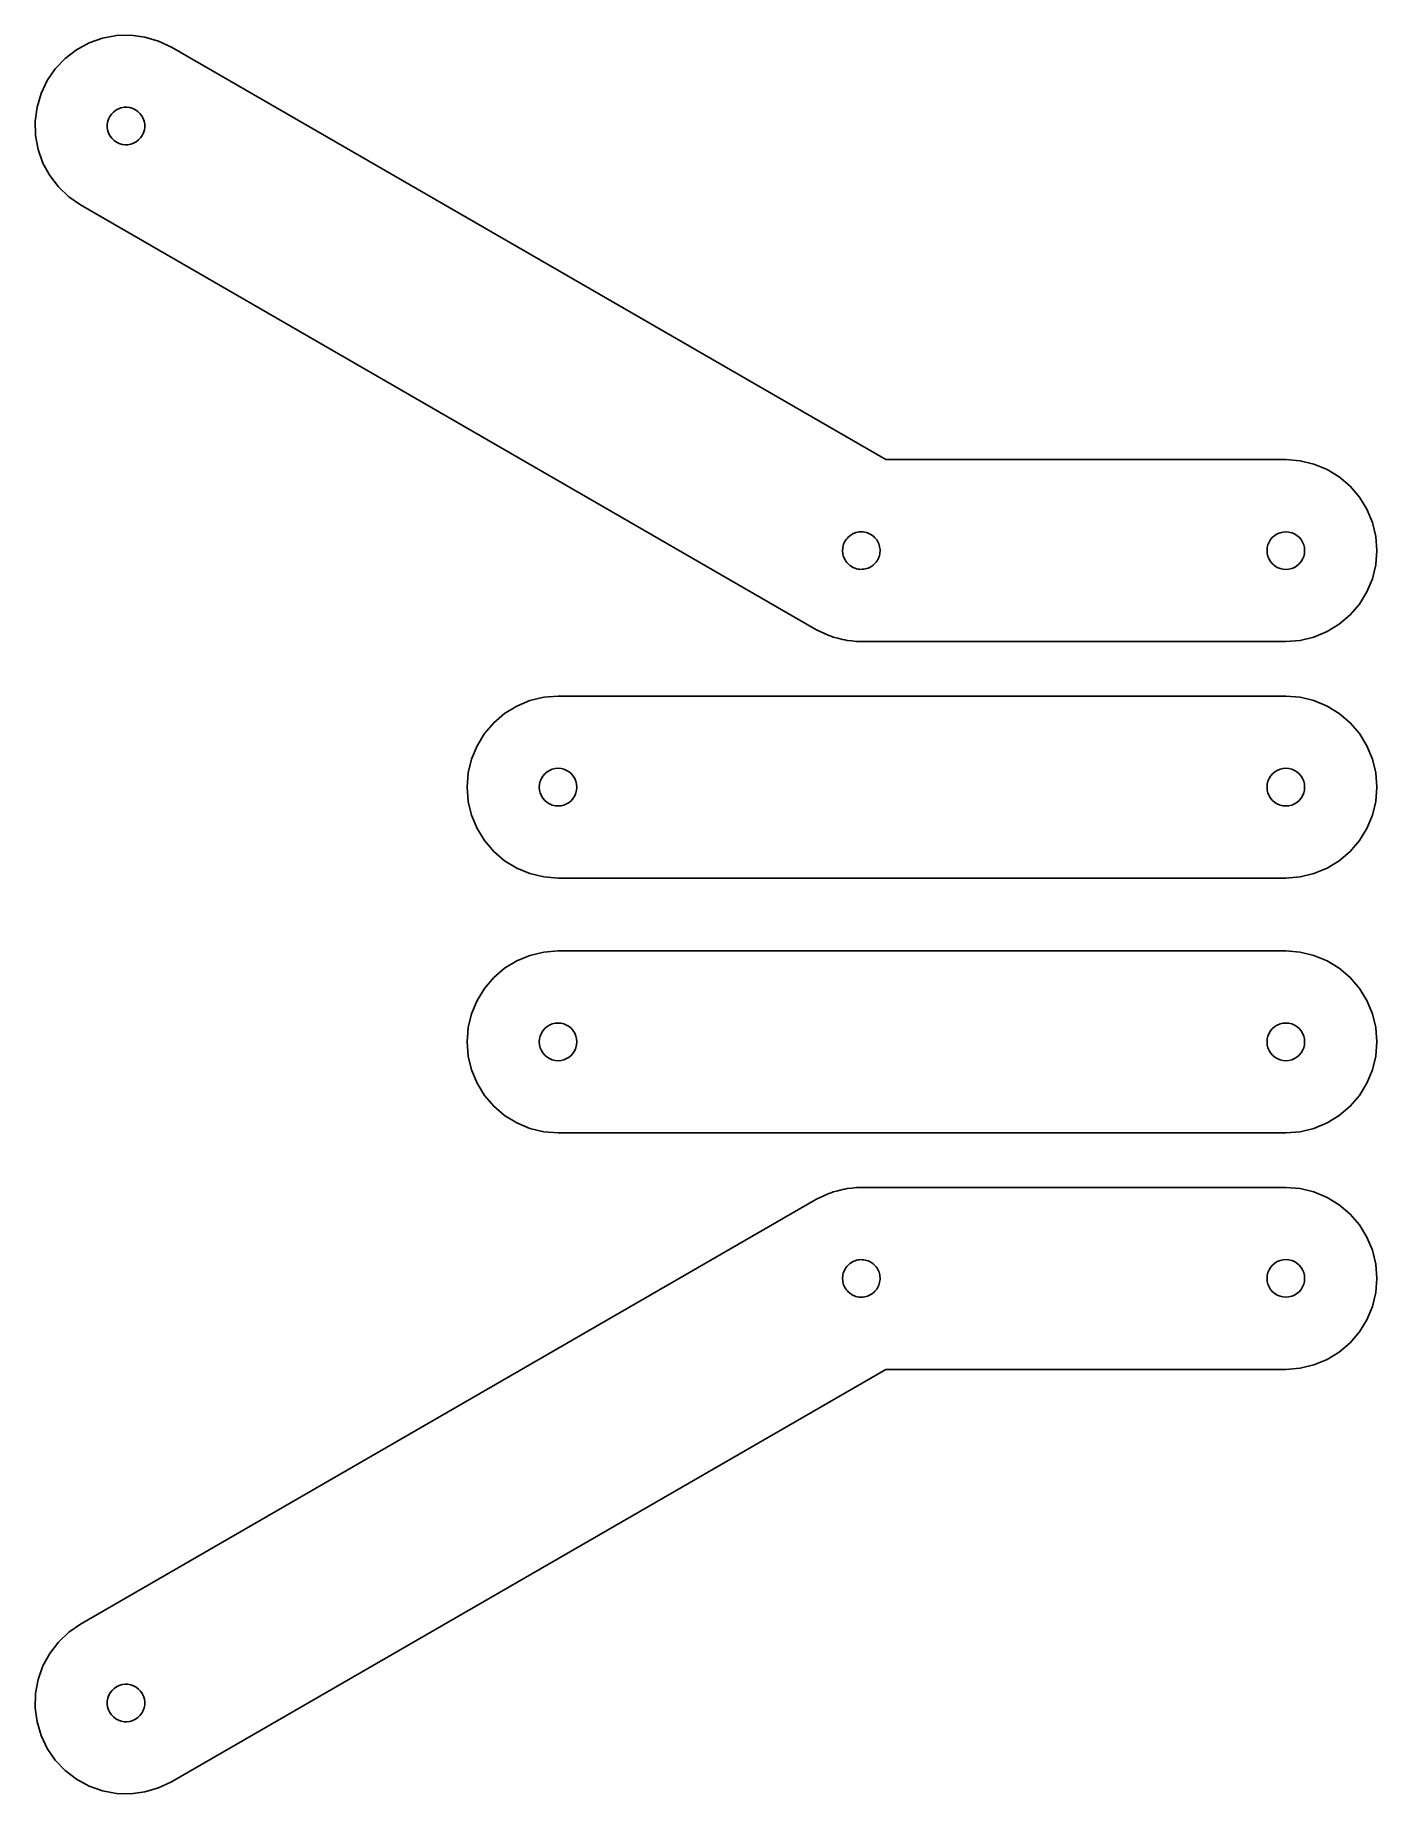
# Model space of a CAD drawing. Header units: millimetres. Extents: x -432 to -321, y -343 to -198.
import ezdxf

# ---------------------------------------------------------------- set-up
doc = ezdxf.new("R2010")
doc.units = ezdxf.units.MM
doc.layers.get('0').update_dxf_attribs({"linetype": 'CONTINUOUS'})

msp = doc.modelspace()

# ---------------------------------------------------------------- linework, layer by layer
for points in [[(-432.0322, -204.972), (-431.8792, -203.8052), (-431.5452, -202.6767), (-431.0382, -201.6145), (-430.3712, -200.6446), (-429.5612, -199.7909), (-428.6278, -199.0745), (-427.5935, -198.5129), (-426.4841, -198.1201), (-425.3269, -197.9056), (-424.1505, -197.8748), (-422.9836, -198.0284), (-421.8552, -198.3626), (-420.793, -198.8693), (-361.9116, -232.8645), (-328.9212, -232.8645), (-327.74794, -232.9568), (-326.60357, -233.2316), (-325.51627, -233.682), (-324.51281, -234.2969), (-323.6179, -235.0612), (-322.85357, -235.9561), (-322.23865, -236.9596), (-321.78828, -238.0469), (-321.51354, -239.1912), (-321.4212, -240.3645), (-321.51354, -241.5378), (-321.78828, -242.6821), (-322.23865, -243.7694), (-322.85357, -244.7729), (-323.6179, -245.6678), (-324.51281, -246.4321), (-325.51627, -247.047), (-326.60357, -247.4974), (-327.74794, -247.7722), (-328.9212, -247.8645), (-363.9212, -247.8645), (-364.1172, -247.8491), (-364.3137, -247.8542), (-364.703, -247.803), (-365.0945, -247.7722), (-365.2856, -247.7263), (-365.4805, -247.7006), (-365.857, -247.5891), (-366.2388, -247.4974), (-366.4205, -247.4222), (-366.609, -247.3664), (-366.9634, -247.1973), (-367.3261, -247.047), (-367.4937, -246.9443), (-367.6712, -246.8597), (-428.293, -211.8597), (-429.2632, -211.1931), (-430.1162, -210.383), (-430.8332, -209.4493), (-431.3942, -208.415), (-431.7872, -207.3056), (-432.0022, -206.1485)], [(-426.0909, -205.2834), (-426.0845, -205.5265), (-426.0402, -205.7657), (-425.959, -205.9949), (-425.8429, -206.2087), (-425.6949, -206.4017), (-425.5184, -206.5691), (-425.318, -206.7068), (-425.0984, -206.8115), (-424.8652, -206.8806), (-424.6241, -206.9124), (-424.381, -206.906), (-424.1418, -206.8617), (-423.9125, -206.7805), (-423.6988, -206.6644), (-423.5058, -206.5164), (-423.3384, -206.3399), (-423.2006, -206.1395), (-423.0959, -205.92), (-423.0269, -205.6868), (-422.9951, -205.4456), (-423.0015, -205.2025), (-423.0458, -204.9633), (-423.127, -204.7341), (-423.243, -204.5203), (-423.3911, -204.3273), (-423.5675, -204.1599), (-423.768, -204.0222), (-423.9875, -203.9174), (-424.2207, -203.8484), (-424.4619, -203.8166), (-424.705, -203.823), (-424.9441, -203.8673), (-425.1734, -203.9485), (-425.3872, -204.0646), (-425.5801, -204.2126), (-425.7476, -204.3891), (-425.8853, -204.5895), (-425.99, -204.809), (-426.0591, -205.0422)], [(-365.468, -240.324), (-365.4648, -240.4454), (-365.4553, -240.5665), (-365.4332, -240.6859), (-365.4048, -240.804), (-365.3643, -240.9184), (-365.3178, -241.0306), (-365.2599, -241.1374), (-365.1964, -241.2409), (-365.1225, -241.3373), (-365.0436, -241.4296), (-364.9555, -241.5132), (-364.8632, -241.5921), (-364.7631, -241.6609), (-364.6595, -241.7243), (-364.5499, -241.7766), (-364.4377, -241.8231), (-364.3213, -241.8576), (-364.2032, -241.8859), (-364.0828, -241.9018), (-363.9617, -241.9113), (-363.8403, -241.9081), (-363.7192, -241.8986), (-363.5998, -241.8765), (-363.4817, -241.8481), (-363.3672, -241.8076), (-363.2551, -241.7611), (-363.1483, -241.7032), (-363.0448, -241.6397), (-362.9484, -241.5658), (-362.8561, -241.4869), (-362.7725, -241.3988), (-362.6936, -241.3065), (-362.6248, -241.2064), (-362.5614, -241.1028), (-362.5091, -240.9932), (-362.4626, -240.881), (-362.4281, -240.7646), (-362.3998, -240.6465), (-362.3839, -240.5261), (-362.3744, -240.405), (-362.3776, -240.2836), (-362.3871, -240.1625), (-362.4092, -240.0431), (-362.4376, -239.925), (-362.4781, -239.8105), (-362.5246, -239.6984), (-362.5825, -239.5916), (-362.646, -239.4881), (-362.7199, -239.3917), (-362.7988, -239.2994), (-362.8869, -239.2158), (-362.9792, -239.1369), (-363.0793, -239.0681), (-363.1829, -239.0047), (-363.2925, -238.9524), (-363.4047, -238.9059), (-363.5211, -238.8714), (-363.6392, -238.8431), (-363.7596, -238.8272), (-363.8807, -238.8177), (-364.0021, -238.8209), (-364.1232, -238.8304), (-364.2426, -238.8525), (-364.3607, -238.8809), (-364.4752, -238.9214), (-364.5873, -238.9679), (-364.6941, -239.0258), (-364.7976, -239.0893), (-364.894, -239.1632), (-364.9863, -239.2421), (-365.0699, -239.3302), (-365.1488, -239.4225), (-365.2176, -239.5226), (-365.281, -239.6262), (-365.3333, -239.7358), (-365.3798, -239.848), (-365.4143, -239.9644), (-365.4426, -240.0825), (-365.4585, -240.2029)], [(-330.4712, -240.3645), (-330.45212, -240.607), (-330.39534, -240.8435), (-330.30226, -241.0682), (-330.17518, -241.2756), (-330.01721, -241.4605), (-329.832266, -241.6185), (-329.624885, -241.7456), (-329.400175, -241.8386), (-329.163673, -241.8954), (-328.9212, -241.9145), (-328.678727, -241.8954), (-328.442225, -241.8386), (-328.217515, -241.7456), (-328.010134, -241.6185), (-327.82519, -241.4605), (-327.66722, -241.2756), (-327.54014, -241.0682), (-327.44706, -240.8435), (-327.39028, -240.607), (-327.3712, -240.3645), (-327.39028, -240.122), (-327.44706, -239.8855), (-327.54014, -239.6608), (-327.66722, -239.4534), (-327.82519, -239.2685), (-328.010134, -239.1105), (-328.217515, -238.9834), (-328.442225, -238.8904), (-328.678727, -238.8336), (-328.9212, -238.8145), (-329.163673, -238.8336), (-329.400175, -238.8904), (-329.624885, -238.9834), (-329.832266, -239.1105), (-330.01721, -239.2685), (-330.17518, -239.4534), (-330.30226, -239.6608), (-330.39534, -239.8855), (-330.45212, -240.122)], [(-396.3289, -261.03776), (-396.4212, -259.8645), (-396.3289, -258.6912), (-396.0541, -257.5469), (-395.6037, -256.4596), (-394.9888, -255.4561), (-394.2245, -254.5612), (-393.3296, -253.7969), (-392.3261, -253.182), (-391.2388, -252.7316), (-390.0945, -252.4568), (-388.9212, -252.3645), (-328.9212, -252.3645), (-327.74794, -252.4568), (-326.60357, -252.7316), (-325.51627, -253.182), (-324.51281, -253.7969), (-323.6179, -254.5612), (-322.85357, -255.4561), (-322.23865, -256.4596), (-321.78828, -257.5469), (-321.51354, -258.6912), (-321.4212, -259.8645), (-321.51354, -261.03776), (-321.78828, -262.18213), (-322.23865, -263.26943), (-322.85357, -264.27289), (-323.6179, -265.1678), (-324.51281, -265.93213), (-325.51627, -266.54705), (-326.60357, -266.99742), (-327.74794, -267.27216), (-328.9212, -267.3645), (-388.9212, -267.3645), (-390.0945, -267.27216), (-391.2388, -266.99742), (-392.3261, -266.54705), (-393.3296, -265.93213), (-394.2245, -265.1678), (-394.9888, -264.27289), (-395.6037, -263.26943), (-396.0541, -262.18213)], [(-390.4521, -259.622), (-390.4712, -259.8645), (-390.4521, -260.107), (-390.3953, -260.3435), (-390.3023, -260.56818), (-390.1752, -260.77557), (-390.0172, -260.96051), (-389.8323, -261.11848), (-389.6249, -261.24556), (-389.4002, -261.33864), (-389.1637, -261.39542), (-388.9212, -261.4145), (-388.6787, -261.39542), (-388.4422, -261.33864), (-388.2175, -261.24556), (-388.0101, -261.11848), (-387.8252, -260.96051), (-387.6672, -260.77557), (-387.5401, -260.56818), (-387.4471, -260.3435), (-387.3903, -260.107), (-387.3712, -259.8645), (-387.3903, -259.622), (-387.4471, -259.3855), (-387.5401, -259.1608), (-387.6672, -258.9534), (-387.8252, -258.7685), (-388.0101, -258.6105), (-388.2175, -258.4834), (-388.4422, -258.3904), (-388.6787, -258.3336), (-388.9212, -258.3145), (-389.1637, -258.3336), (-389.4002, -258.3904), (-389.6249, -258.4834), (-389.8323, -258.6105), (-390.0172, -258.7685), (-390.1752, -258.9534), (-390.3023, -259.1608), (-390.3953, -259.3855)], [(-330.45212, -259.622), (-330.4712, -259.8645), (-330.45212, -260.107), (-330.39534, -260.3435), (-330.30226, -260.56818), (-330.17518, -260.77557), (-330.01721, -260.96051), (-329.832266, -261.11848), (-329.624885, -261.24556), (-329.400175, -261.33864), (-329.163673, -261.39542), (-328.9212, -261.4145), (-328.678727, -261.39542), (-328.442225, -261.33864), (-328.217515, -261.24556), (-328.010134, -261.11848), (-327.82519, -260.96051), (-327.66722, -260.77557), (-327.54014, -260.56818), (-327.44706, -260.3435), (-327.39028, -260.107), (-327.3712, -259.8645), (-327.39028, -259.622), (-327.44706, -259.3855), (-327.54014, -259.1608), (-327.66722, -258.9534), (-327.82519, -258.7685), (-328.010134, -258.6105), (-328.217515, -258.4834), (-328.442225, -258.3904), (-328.678727, -258.3336), (-328.9212, -258.3145), (-329.163673, -258.3336), (-329.400175, -258.3904), (-329.624885, -258.4834), (-329.832266, -258.6105), (-330.01721, -258.7685), (-330.17518, -258.9534), (-330.30226, -259.1608), (-330.39534, -259.3855)], [(-396.4212, -280.8645), (-396.3289, -279.69124), (-396.0541, -278.54687), (-395.6037, -277.45957), (-394.9888, -276.45611), (-394.2245, -275.5612), (-393.3296, -274.79687), (-392.3261, -274.18195), (-391.2388, -273.73158), (-390.0945, -273.45684), (-388.9212, -273.3645), (-328.9212, -273.3645), (-327.74794, -273.45684), (-326.60357, -273.73158), (-325.51627, -274.18195), (-324.51281, -274.79687), (-323.6179, -275.5612), (-322.85357, -276.45611), (-322.23865, -277.45957), (-321.78828, -278.54687), (-321.51354, -279.69124), (-321.4212, -280.8645), (-321.51354, -282.0378), (-321.78828, -283.1821), (-322.23865, -284.2694), (-322.85357, -285.2729), (-323.6179, -286.1678), (-324.51281, -286.9321), (-325.51627, -287.547), (-326.60357, -287.9974), (-327.74794, -288.2722), (-328.9212, -288.3645), (-388.9212, -288.3645), (-390.0945, -288.2722), (-391.2388, -287.9974), (-392.3261, -287.547), (-393.3296, -286.9321), (-394.2245, -286.1678), (-394.9888, -285.2729), (-395.6037, -284.2694), (-396.0541, -283.1821), (-396.3289, -282.0378)], [(-390.4712, -280.8645), (-390.4521, -281.107), (-390.3953, -281.3435), (-390.3023, -281.5682), (-390.1752, -281.7756), (-390.0172, -281.9605), (-389.8323, -282.1185), (-389.6249, -282.2456), (-389.4002, -282.3386), (-389.1637, -282.3954), (-388.9212, -282.4145), (-388.6787, -282.3954), (-388.4422, -282.3386), (-388.2175, -282.2456), (-388.0101, -282.1185), (-387.8252, -281.9605), (-387.6672, -281.7756), (-387.5401, -281.5682), (-387.4471, -281.3435), (-387.3903, -281.107), (-387.3712, -280.8645), (-387.3903, -280.622), (-387.4471, -280.3855), (-387.5401, -280.16081), (-387.6672, -279.95343), (-387.8252, -279.76848), (-388.0101, -279.61052), (-388.2175, -279.48344), (-388.4422, -279.39036), (-388.6787, -279.33358), (-388.9212, -279.3145), (-389.1637, -279.33358), (-389.4002, -279.39036), (-389.6249, -279.48344), (-389.8323, -279.61052), (-390.0172, -279.76848), (-390.1752, -279.95343), (-390.3023, -280.16081), (-390.3953, -280.3855), (-390.4521, -280.622)], [(-330.39534, -280.3855), (-330.45212, -280.622), (-330.4712, -280.8645), (-330.45212, -281.107), (-330.39534, -281.3435), (-330.30226, -281.5682), (-330.17518, -281.7756), (-330.01721, -281.9605), (-329.832266, -282.1185), (-329.624885, -282.2456), (-329.400175, -282.3386), (-329.163673, -282.3954), (-328.9212, -282.4145), (-328.678727, -282.3954), (-328.442225, -282.3386), (-328.217515, -282.2456), (-328.010134, -282.1185), (-327.82519, -281.9605), (-327.66722, -281.7756), (-327.54014, -281.5682), (-327.44706, -281.3435), (-327.39028, -281.107), (-327.3712, -280.8645), (-327.39028, -280.622), (-327.44706, -280.3855), (-327.54014, -280.16081), (-327.66722, -279.95343), (-327.82519, -279.76848), (-328.010134, -279.61052), (-328.217515, -279.48344), (-328.442225, -279.39036), (-328.678727, -279.33358), (-328.9212, -279.3145), (-329.163673, -279.33358), (-329.400175, -279.39036), (-329.624885, -279.48344), (-329.832266, -279.61052), (-330.01721, -279.76848), (-330.17518, -279.95343), (-330.30226, -280.16081)], [(-432.0322, -335.757), (-432.0022, -334.5805), (-431.7872, -333.4234), (-431.3942, -332.314), (-430.8332, -331.2797), (-430.1162, -330.346), (-429.2632, -329.5359), (-428.293, -328.8693), (-367.6712, -293.8693), (-367.4938, -293.7847), (-367.3261, -293.6819), (-366.9634, -293.5317), (-366.609, -293.3626), (-366.4205, -293.3068), (-366.2388, -293.2316), (-365.857, -293.1399), (-365.4805, -293.0284), (-365.2856, -293.0027), (-365.0945, -292.9568), (-364.703, -292.926), (-364.3137, -292.8748), (-364.1172, -292.8799), (-363.9212, -292.8645), (-328.9212, -292.8645), (-327.74794, -292.9568), (-326.60357, -293.2316), (-325.51627, -293.682), (-324.51281, -294.2969), (-323.6179, -295.0612), (-322.85357, -295.9561), (-322.23865, -296.9596), (-321.78828, -298.0469), (-321.51354, -299.1912), (-321.4212, -300.3645), (-321.51354, -301.5378), (-321.78828, -302.6821), (-322.23865, -303.7694), (-322.85357, -304.7729), (-323.6179, -305.6678), (-324.51281, -306.4321), (-325.51627, -307.047), (-326.60357, -307.4974), (-327.74794, -307.7722), (-328.9212, -307.8645), (-361.9116, -307.8645), (-420.793, -341.8597), (-421.8552, -342.3664), (-422.9836, -342.7006), (-424.1505, -342.8542), (-425.3269, -342.8234), (-426.4841, -342.6089), (-427.5935, -342.2161), (-428.6278, -341.6545), (-429.5612, -340.9381), (-430.3712, -340.0844), (-431.0382, -339.1145), (-431.5452, -338.0523), (-431.8792, -336.9238)], [(-365.468, -300.405), (-365.4585, -300.5261), (-365.4426, -300.6465), (-365.4143, -300.7646), (-365.3798, -300.881), (-365.3333, -300.9932), (-365.281, -301.1028), (-365.2176, -301.2064), (-365.1488, -301.3065), (-365.0699, -301.3988), (-364.9863, -301.4869), (-364.894, -301.5658), (-364.7976, -301.6397), (-364.6941, -301.7032), (-364.5873, -301.7611), (-364.4752, -301.8076), (-364.3607, -301.8481), (-364.2426, -301.8765), (-364.1232, -301.8986), (-364.0021, -301.9081), (-363.8807, -301.9113), (-363.7596, -301.9018), (-363.6392, -301.8859), (-363.5211, -301.8576), (-363.4047, -301.8231), (-363.2925, -301.7766), (-363.1829, -301.7243), (-363.0793, -301.6609), (-362.9792, -301.5921), (-362.8869, -301.5132), (-362.7988, -301.4296), (-362.7199, -301.3373), (-362.646, -301.2409), (-362.5825, -301.1374), (-362.5246, -301.0306), (-362.4781, -300.9185), (-362.4376, -300.804), (-362.4092, -300.6859), (-362.3871, -300.5665), (-362.3776, -300.4454), (-362.3744, -300.324), (-362.3839, -300.2029), (-362.3998, -300.0825), (-362.4281, -299.9645), (-362.4626, -299.848), (-362.5091, -299.7358), (-362.5614, -299.6262), (-362.6248, -299.5226), (-362.6936, -299.4225), (-362.7725, -299.3302), (-362.8561, -299.2421), (-362.9484, -299.1632), (-363.0448, -299.0893), (-363.1483, -299.0258), (-363.2551, -298.9679), (-363.3672, -298.9214), (-363.4817, -298.8809), (-363.5998, -298.8525), (-363.7192, -298.8304), (-363.8403, -298.8209), (-363.9617, -298.8177), (-364.0828, -298.8272), (-364.2032, -298.8431), (-364.3213, -298.8714), (-364.4377, -298.9059), (-364.5499, -298.9524), (-364.6595, -299.0047), (-364.7631, -299.0681), (-364.8632, -299.1369), (-364.9555, -299.2158), (-365.0436, -299.2994), (-365.1225, -299.3917), (-365.1964, -299.4881), (-365.2599, -299.5916), (-365.3178, -299.6983), (-365.3643, -299.8106), (-365.4048, -299.925), (-365.4332, -300.0431), (-365.4553, -300.1625), (-365.4648, -300.2836)], [(-330.4712, -300.3645), (-330.45212, -300.607), (-330.39534, -300.8435), (-330.30226, -301.0682), (-330.17518, -301.2756), (-330.01721, -301.4605), (-329.832266, -301.6185), (-329.624885, -301.7456), (-329.400175, -301.8386), (-329.163673, -301.8954), (-328.9212, -301.9145), (-328.678727, -301.8954), (-328.442225, -301.8386), (-328.217515, -301.7456), (-328.010134, -301.6185), (-327.82519, -301.4605), (-327.66722, -301.2756), (-327.54014, -301.0682), (-327.44706, -300.8435), (-327.39028, -300.607), (-327.3712, -300.3645), (-327.39028, -300.122), (-327.44706, -299.8855), (-327.54014, -299.6608), (-327.66722, -299.4534), (-327.82519, -299.2685), (-328.010134, -299.1105), (-328.217515, -298.9834), (-328.442225, -298.8904), (-328.678727, -298.8336), (-328.9212, -298.8145), (-329.163673, -298.8336), (-329.400175, -298.8904), (-329.624885, -298.9834), (-329.832266, -299.1105), (-330.01721, -299.2685), (-330.17518, -299.4534), (-330.30226, -299.6608), (-330.39534, -299.8855), (-330.45212, -300.122)], [(-426.0909, -335.4456), (-426.0591, -335.6868), (-425.99, -335.92), (-425.8853, -336.1395), (-425.7476, -336.3399), (-425.5801, -336.5164), (-425.3872, -336.6644), (-425.1734, -336.7805), (-424.9441, -336.8617), (-424.705, -336.906), (-424.4619, -336.9124), (-424.2207, -336.8806), (-423.9875, -336.8116), (-423.768, -336.7068), (-423.5675, -336.5691), (-423.3911, -336.4017), (-423.243, -336.2087), (-423.127, -335.9949), (-423.0458, -335.7657), (-423.0015, -335.5265), (-422.9951, -335.2834), (-423.0269, -335.0422), (-423.0959, -334.809), (-423.2006, -334.5895), (-423.3384, -334.3891), (-423.5058, -334.2126), (-423.6988, -334.0646), (-423.9125, -333.9485), (-424.1418, -333.8673), (-424.381, -333.823), (-424.6241, -333.8166), (-424.8652, -333.8484), (-425.0984, -333.9175), (-425.318, -334.0222), (-425.5184, -334.1599), (-425.6949, -334.3273), (-425.8429, -334.5203), (-425.959, -334.7341), (-426.0402, -334.9633), (-426.0845, -335.2025)]]:
    msp.add_lwpolyline(points, close=True)

doc.saveas('drawing.dxf')
